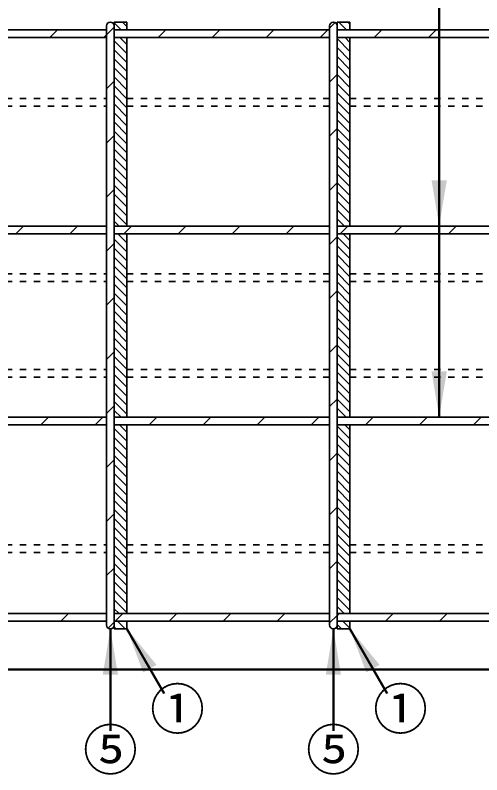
# Model space of a CAD drawing. Units: millimetres, scale not verified. Extents: x 100 to 4105, y 100 to 2870.
# Drawn here: x 3279 to 3645, y 1898 to 2494 of the extents above; entities that cross this region are included whole.
import ezdxf
from ezdxf.enums import TextEntityAlignment as Align

# ---------------------------------------------------------------- set-up
doc = ezdxf.new("R2010")
doc.units = ezdxf.units.MM
doc.header["$LTSCALE"] = 5
doc.linetypes.add('USER1', pattern=[2.2, 1, -1.2])
doc.layers.add('V-nasSTD', color=7, linetype='Continuous', lineweight=35)
doc.styles.add('ＭＳ ゴシック', font='')
doc.styles.get('ＭＳ ゴシック').set_extended_font_data('MS Gothic')

msp = doc.modelspace()

# ---------------------------------------------------------------- hatches: boundary and pattern name
at = {"layer": 'V-nasSTD'}
for points in [[(3617.262, 2364.66), (3611.262, 2328.66), (3605.262, 2364.66)], [(3617.262, 2214.66), (3611.262, 2178.66), (3605.262, 2214.66)], [(3359.262, 1976.66), (3353.262, 2012.66), (3347.262, 1976.66)], [(3389.459, 1984.483), (3366.262, 2012.66), (3379.066, 1978.483)], [(3534.262, 1976.66), (3528.262, 2012.66), (3522.262, 1976.66)], [(3564.459, 1984.483), (3541.262, 2012.66), (3554.066, 1978.483)]]:
    msp.add_hatch(color=256, dxfattribs=at).paths.add_polyline_path(points)

# ---------------------------------------------------------------- linework, layer by layer
at = {"layer": 'V-nasSTD', "lineweight": 50}
for p, q in [((3611.262, 2559.66), (3611.262, 2178.66)), ((3353.262, 1932.71), (3353.262, 2012.66)), ((3395.552, 1961.928), (3366.262, 2012.66)), ((3528.262, 1932.71), (3528.262, 2012.66)), ((3570.552, 1961.928), (3541.262, 2012.66)), ((1933.262, 1980.66), (3933.262, 1980.66))]:
    msp.add_line(p, q, dxfattribs=at)
at = {"layer": 'V-nasSTD'}
for p, q in [((3350.262, 2485.66), (3350.262, 2015.66)), ((3366.262, 2488.66), (3356.262, 2488.66)), ((3356.262, 2488.66), (3366.262, 2488.66)), ((3356.262, 2488.66), (3356.262, 2485.66)), ((3366.262, 2488.66), (3356.262, 2488.66)), ((3356.262, 2488.09), (3361.693, 2482.66)), ((3356.262, 2485.66), (3356.262, 2015.66)), ((3362.764, 2488.66), (3366.262, 2485.161)), ((3366.262, 2488.66), (3366.262, 2482.66)), ((3366.262, 2482.66), (3366.262, 2488.66)), ((3529.626, 2488.332), (3525.262, 2483.968)), ((3525.262, 2485.66), (3525.262, 2015.66)), ((3541.262, 2488.66), (3531.262, 2488.66)), ((3531.262, 2488.66), (3541.262, 2488.66)), ((3531.262, 2488.66), (3531.262, 2485.66)), ((3541.262, 2488.66), (3531.262, 2488.66)), ((3531.262, 2485.66), (3531.262, 2015.66)), ((3532.469, 2488.66), (3538.469, 2482.66)), ((3539.54, 2488.66), (3541.262, 2486.938)), ((3541.262, 2488.66), (3541.262, 2482.66)), ((3541.262, 2482.66), (3541.262, 2488.66)), ((3041.262, 2482.66), (3350.262, 2482.66)), ((3305.822, 2476.66), (3311.822, 2482.66)), ((3356.262, 2484.674), (3350.262, 2478.674)), ((3356.262, 2482.66), (3525.262, 2482.66)), ((3390.675, 2476.66), (3396.675, 2482.66)), ((3433.102, 2476.66), (3439.102, 2482.66)), ((3475.528, 2476.66), (3481.528, 2482.66)), ((3517.954, 2476.66), (3523.954, 2482.66)), ((3531.262, 2482.795), (3531.398, 2482.66)), ((3531.262, 2482.66), (3810.262, 2482.66)), ((3560.381, 2476.66), (3566.381, 2482.66)), ((3602.807, 2476.66), (3608.807, 2482.66)), ((3041.262, 2476.66), (3350.262, 2476.66)), ((3348.249, 2476.66), (3350.262, 2478.674)), ((3356.262, 2476.66), (3525.262, 2476.66)), ((3356.262, 2473.948), (3366.262, 2463.948)), ((3360.621, 2476.66), (3366.262, 2471.019)), ((3366.262, 2476.66), (3366.262, 2328.66)), ((3366.262, 2428.836), (3366.262, 2476.66)), ((3531.262, 2476.66), (3810.262, 2476.66)), ((3531.262, 2475.724), (3541.262, 2465.724)), ((3537.398, 2476.66), (3541.262, 2472.795)), ((3541.262, 2476.66), (3541.262, 2328.66)), ((3541.262, 2428.836), (3541.262, 2476.66)), ((3531.262, 2468.653), (3541.262, 2458.653)), ((3356.262, 2466.877), (3366.262, 2456.877)), ((3531.262, 2461.582), (3541.262, 2451.582)), ((3356.262, 2459.806), (3366.262, 2449.806)), ((3356.262, 2452.734), (3366.262, 2442.734)), ((3531.262, 2454.511), (3541.262, 2444.511)), ((3356.262, 2445.663), (3366.262, 2435.663)), ((3531.262, 2447.542), (3525.262, 2441.542)), ((3531.262, 2447.44), (3541.262, 2437.44)), ((3356.262, 2442.247), (3350.262, 2436.247)), ((3356.262, 2438.592), (3366.262, 2428.592)), ((3531.262, 2440.369), (3541.262, 2430.369)), ((3356.262, 2431.521), (3366.262, 2421.521)), ((3531.262, 2433.298), (3541.262, 2423.298)), ((3366.262, 2422.836), (3366.262, 2428.836)), ((3531.262, 2426.227), (3541.262, 2416.227)), ((3541.262, 2422.836), (3541.262, 2428.836)), ((3356.262, 2424.45), (3366.262, 2414.45)), ((3366.262, 2328.66), (3366.262, 2422.836)), ((3541.262, 2328.66), (3541.262, 2422.836)), ((3356.262, 2417.379), (3366.262, 2407.379)), ((3531.262, 2419.156), (3541.262, 2409.156)), ((3356.262, 2410.308), (3366.262, 2400.308)), ((3531.262, 2412.085), (3541.262, 2402.085)), ((3356.262, 2403.237), (3366.262, 2393.237)), ((3531.262, 2405.115), (3525.262, 2399.115)), ((3531.262, 2405.014), (3541.262, 2395.014)), ((3356.262, 2399.821), (3350.262, 2393.821)), ((3356.262, 2396.166), (3366.262, 2386.166)), ((3531.262, 2397.943), (3541.262, 2387.943)), ((3531.262, 2390.872), (3541.262, 2380.872)), ((3356.262, 2389.095), (3366.262, 2379.095)), ((3531.262, 2383.8), (3541.262, 2373.8)), ((3356.262, 2382.024), (3366.262, 2372.024)), ((3356.262, 2374.953), (3366.262, 2364.953)), ((3531.262, 2376.729), (3541.262, 2366.729)), ((3356.262, 2367.882), (3366.262, 2357.882)), ((3531.262, 2369.658), (3541.262, 2359.658)), ((3356.262, 2360.811), (3366.262, 2350.811)), ((3531.262, 2362.689), (3525.262, 2356.689)), ((3531.262, 2362.587), (3541.262, 2352.587)), ((3356.262, 2357.394), (3350.262, 2351.394)), ((3531.262, 2355.516), (3541.262, 2345.516)), ((3356.262, 2353.74), (3366.262, 2343.74)), ((3531.262, 2348.445), (3541.262, 2338.445)), ((3356.262, 2346.668), (3366.262, 2336.668)), ((3356.262, 2339.597), (3366.262, 2329.597)), ((3531.262, 2341.374), (3541.262, 2331.374)), ((3356.262, 2332.526), (3360.129, 2328.66)), ((3531.262, 2334.303), (3536.906, 2328.66)), ((3041.262, 2328.66), (3350.262, 2328.66)), ((3279.102, 2322.66), (3285.102, 2328.66)), ((3321.528, 2322.66), (3327.528, 2328.66)), ((3356.262, 2328.66), (3525.262, 2328.66)), ((3363.954, 2322.66), (3369.954, 2328.66)), ((3406.381, 2322.66), (3412.381, 2328.66)), ((3448.807, 2322.66), (3454.807, 2328.66)), ((3491.234, 2322.66), (3497.234, 2328.66)), ((3531.262, 2328.66), (3810.262, 2328.66)), ((3539.66, 2328.66), (3533.66, 2322.66)), ((3576.086, 2322.66), (3582.086, 2328.66)), ((3618.513, 2322.66), (3624.513, 2328.66)), ((3041.262, 2322.66), (3350.262, 2322.66)), ((3356.262, 2322.66), (3525.262, 2322.66)), ((3356.262, 2318.384), (3366.262, 2308.384)), ((3359.058, 2322.66), (3366.262, 2315.455)), ((3366.129, 2322.66), (3366.262, 2322.526)), ((3366.262, 2322.66), (3366.262, 2178.66)), ((3366.262, 2291.16), (3366.262, 2322.66)), ((3531.262, 2320.262), (3525.262, 2314.262)), ((3531.262, 2322.66), (3810.262, 2322.66)), ((3531.262, 2320.161), (3541.262, 2310.161)), ((3535.835, 2322.66), (3541.262, 2317.232)), ((3541.262, 2322.66), (3541.262, 2178.66)), ((3541.262, 2291.16), (3541.262, 2322.66)), ((3356.262, 2314.968), (3350.262, 2308.968)), ((3531.262, 2313.09), (3541.262, 2303.09)), ((3356.262, 2311.313), (3366.262, 2301.313)), ((3356.262, 2304.242), (3366.262, 2294.242)), ((3531.262, 2306.019), (3541.262, 2296.019)), ((3356.262, 2297.171), (3366.262, 2287.171)), ((3531.262, 2298.948), (3541.262, 2288.948)), ((3356.262, 2290.1), (3366.262, 2280.1)), ((3366.262, 2285.16), (3366.262, 2291.16)), ((3531.262, 2291.877), (3541.262, 2281.877)), ((3541.262, 2285.16), (3541.262, 2291.16)), ((3356.262, 2283.029), (3366.262, 2273.029)), ((3366.262, 2216.16), (3366.262, 2285.16)), ((3531.262, 2284.806), (3541.262, 2274.806)), ((3541.262, 2216.16), (3541.262, 2285.16)), ((3531.262, 2277.836), (3525.262, 2271.836)), ((3531.262, 2277.734), (3541.262, 2267.734)), ((3356.262, 2272.542), (3350.262, 2266.542)), ((3356.262, 2275.958), (3366.262, 2265.958)), ((3531.262, 2270.663), (3541.262, 2260.663)), ((3356.262, 2268.887), (3366.262, 2258.887)), ((3356.262, 2261.816), (3366.262, 2251.816)), ((3531.262, 2263.592), (3541.262, 2253.592)), ((3356.262, 2254.745), (3366.262, 2244.745)), ((3531.262, 2256.521), (3541.262, 2246.521)), ((3356.262, 2247.674), (3366.262, 2237.674)), ((3531.262, 2249.45), (3541.262, 2239.45)), ((3531.262, 2242.379), (3541.262, 2232.379)), ((3356.262, 2240.602), (3366.262, 2230.602)), ((3531.262, 2235.409), (3525.262, 2229.409)), ((3531.262, 2235.308), (3541.262, 2225.308)), ((3356.262, 2230.115), (3350.262, 2224.115)), ((3356.262, 2233.531), (3366.262, 2223.531)), ((3356.262, 2226.46), (3366.262, 2216.46)), ((3531.262, 2228.237), (3541.262, 2218.237)), ((3356.262, 2219.389), (3366.262, 2209.389)), ((3531.262, 2221.166), (3541.262, 2211.166)), ((3356.262, 2212.318), (3366.262, 2202.318)), ((3366.262, 2210.16), (3366.262, 2216.16)), ((3531.262, 2214.095), (3541.262, 2204.095)), ((3541.262, 2210.16), (3541.262, 2216.16)), ((3356.262, 2205.247), (3366.262, 2195.247)), ((3366.262, 2178.66), (3366.262, 2210.16)), ((3531.262, 2207.024), (3541.262, 2197.024)), ((3541.262, 2178.66), (3541.262, 2210.16)), ((3531.262, 2199.953), (3541.262, 2189.953)), ((3356.262, 2198.176), (3366.262, 2188.176)), ((3356.262, 2187.689), (3350.262, 2181.689)), ((3356.262, 2191.105), (3366.262, 2181.105)), ((3531.262, 2192.983), (3525.262, 2186.983)), ((3531.262, 2192.882), (3541.262, 2182.882)), ((3356.262, 2184.034), (3361.637, 2178.66)), ((3531.262, 2185.811), (3538.413, 2178.66)), ((3041.262, 2178.66), (3350.262, 2178.66)), ((3298.807, 2172.66), (3304.807, 2178.66)), ((3341.234, 2172.66), (3347.234, 2178.66)), ((3356.262, 2178.66), (3525.262, 2178.66)), ((3383.66, 2172.66), (3389.66, 2178.66)), ((3426.086, 2172.66), (3432.086, 2178.66)), ((3468.513, 2172.66), (3474.513, 2178.66)), ((3510.939, 2172.66), (3516.939, 2178.66)), ((3531.262, 2178.66), (3810.262, 2178.66)), ((3553.366, 2172.66), (3559.366, 2178.66)), ((3595.792, 2172.66), (3601.792, 2178.66)), ((3638.218, 2172.66), (3644.218, 2178.66)), ((3041.262, 2172.66), (3350.262, 2172.66)), ((3356.262, 2172.66), (3525.262, 2172.66)), ((3356.262, 2169.892), (3366.262, 2159.892)), ((3360.566, 2172.66), (3366.262, 2166.963)), ((3366.262, 2172.66), (3366.262, 2024.66)), ((3366.262, 2078.483), (3366.262, 2172.66)), ((3531.262, 2172.66), (3810.262, 2172.66)), ((3531.262, 2171.668), (3541.262, 2161.668)), ((3537.342, 2172.66), (3541.262, 2168.74)), ((3541.262, 2172.66), (3541.262, 2024.66)), ((3541.262, 2078.483), (3541.262, 2172.66)), ((3531.262, 2164.597), (3541.262, 2154.597)), ((3356.262, 2162.821), (3366.262, 2152.821)), ((3531.262, 2157.526), (3541.262, 2147.526)), ((3356.262, 2155.75), (3366.262, 2145.75)), ((3356.262, 2148.679), (3366.262, 2138.679)), ((3531.262, 2150.557), (3525.262, 2144.557)), ((3531.262, 2150.455), (3541.262, 2140.455)), ((3356.262, 2145.262), (3350.262, 2139.262)), ((3356.262, 2141.607), (3366.262, 2131.607)), ((3531.262, 2143.384), (3541.262, 2133.384)), ((3356.262, 2134.536), (3366.262, 2124.536)), ((3531.262, 2136.313), (3541.262, 2126.313)), ((3356.262, 2127.465), (3366.262, 2117.465)), ((3531.262, 2129.242), (3541.262, 2119.242)), ((3531.262, 2122.171), (3541.262, 2112.171)), ((3356.262, 2120.394), (3366.262, 2110.394)), ((3356.262, 2113.323), (3366.262, 2103.323)), ((3531.262, 2115.1), (3541.262, 2105.1)), ((3356.262, 2106.252), (3366.262, 2096.252)), ((3531.262, 2108.13), (3525.262, 2102.13)), ((3531.262, 2108.029), (3541.262, 2098.029)), ((3356.262, 2102.836), (3350.262, 2096.836)), ((3356.262, 2099.181), (3366.262, 2089.181)), ((3531.262, 2100.958), (3541.262, 2090.958)), ((3356.262, 2092.11), (3366.262, 2082.11)), ((3531.262, 2093.887), (3541.262, 2083.887)), ((3531.262, 2086.816), (3541.262, 2076.816)), ((3356.262, 2085.039), (3366.262, 2075.039)), ((3356.262, 2077.968), (3366.262, 2067.968)), ((3366.262, 2072.483), (3366.262, 2078.483)), ((3531.262, 2079.745), (3541.262, 2069.745)), ((3541.262, 2072.483), (3541.262, 2078.483)), ((3356.262, 2070.897), (3366.262, 2060.897)), ((3366.262, 2024.66), (3366.262, 2072.483)), ((3531.262, 2072.674), (3541.262, 2062.674)), ((3541.262, 2024.66), (3541.262, 2072.483)), ((3356.262, 2063.826), (3366.262, 2053.826)), ((3531.262, 2065.704), (3525.262, 2059.704)), ((3531.262, 2065.602), (3541.262, 2055.602)), ((3356.262, 2060.409), (3350.262, 2054.409)), ((3356.262, 2056.755), (3366.262, 2046.755)), ((3531.262, 2058.531), (3541.262, 2048.531)), ((3531.262, 2051.46), (3541.262, 2041.46)), ((3356.262, 2049.684), (3366.262, 2039.684)), ((3531.262, 2044.389), (3541.262, 2034.389)), ((3356.262, 2042.613), (3366.262, 2032.613)), ((3356.262, 2035.541), (3366.262, 2025.541)), ((3531.262, 2037.318), (3541.262, 2027.318)), ((3356.262, 2028.47), (3360.073, 2024.66)), ((3531.262, 2030.247), (3536.85, 2024.66)), ((3041.262, 2024.66), (3350.262, 2024.66)), ((3314.513, 2018.66), (3320.513, 2024.66)), ((3356.262, 2024.66), (3525.262, 2024.66)), ((3362.939, 2024.66), (3356.939, 2018.66)), ((3399.366, 2018.66), (3405.366, 2024.66)), ((3441.792, 2018.66), (3447.792, 2024.66)), ((3484.218, 2018.66), (3490.218, 2024.66)), ((3531.262, 2023.277), (3525.262, 2017.277)), ((3531.262, 2024.66), (3810.262, 2024.66)), ((3532.645, 2024.66), (3531.262, 2023.277)), ((3569.071, 2018.66), (3575.071, 2024.66)), ((3611.498, 2018.66), (3617.498, 2024.66)), ((3041.262, 2018.66), (3350.262, 2018.66)), ((3356.262, 2017.983), (3351.507, 2013.227)), ((3356.262, 2018.66), (3525.262, 2018.66)), ((3356.262, 2015.66), (3356.262, 2012.66)), ((3356.262, 2014.328), (3357.931, 2012.66)), ((3359.002, 2018.66), (3365.002, 2012.66)), ((3366.073, 2018.66), (3366.262, 2018.47)), ((3366.262, 2018.66), (3366.262, 2012.66)), ((3366.262, 2012.66), (3366.262, 2018.66)), ((3531.262, 2018.66), (3810.262, 2018.66)), ((3531.262, 2016.105), (3534.708, 2012.66)), ((3531.262, 2015.66), (3531.262, 2012.66)), ((3535.779, 2018.66), (3541.262, 2013.176)), ((3541.262, 2018.66), (3541.262, 2012.66)), ((3541.262, 2012.66), (3541.262, 2018.66)), ((3356.262, 2012.66), (3366.262, 2012.66)), ((3356.262, 2012.66), (3366.262, 2012.66)), ((3356.262, 2012.66), (3366.262, 2012.66)), ((3531.262, 2012.66), (3541.262, 2012.66)), ((3531.262, 2012.66), (3541.262, 2012.66)), ((3531.262, 2012.66), (3541.262, 2012.66))]:
    msp.add_line(p, q, dxfattribs=at)
at = {"layer": 'V-nasSTD', "linetype": 'USER1'}
for p, q in [((3051.262, 2428.836), (3350.262, 2428.836)), ((3366.262, 2428.836), (3525.262, 2428.836)), ((3541.262, 2428.836), (3810.262, 2428.836)), ((3051.262, 2422.836), (3350.262, 2422.836)), ((3366.262, 2422.836), (3525.262, 2422.836)), ((3541.262, 2422.836), (3810.262, 2422.836)), ((3051.262, 2291.16), (3350.262, 2291.16)), ((3366.262, 2291.16), (3525.262, 2291.16)), ((3541.262, 2291.16), (3810.262, 2291.16)), ((3051.262, 2285.16), (3350.262, 2285.16)), ((3366.262, 2285.16), (3525.262, 2285.16)), ((3541.262, 2285.16), (3810.262, 2285.16)), ((3051.262, 2216.16), (3350.262, 2216.16)), ((3366.262, 2216.16), (3525.262, 2216.16)), ((3541.262, 2216.16), (3810.262, 2216.16)), ((3051.262, 2210.16), (3350.262, 2210.16)), ((3366.262, 2210.16), (3525.262, 2210.16)), ((3541.262, 2210.16), (3810.262, 2210.16)), ((3051.262, 2078.483), (3350.262, 2078.483)), ((3366.262, 2078.483), (3525.262, 2078.483)), ((3541.262, 2078.483), (3810.262, 2078.483)), ((3051.262, 2072.483), (3350.262, 2072.483)), ((3366.262, 2072.483), (3525.262, 2072.483)), ((3541.262, 2072.483), (3810.262, 2072.483))]:
    msp.add_line(p, q, dxfattribs=at)
at = {"layer": 'V-nasSTD'}
for centre, start, end in [((3353.262, 2485.66), 0, 180), ((3528.262, 2485.66), 0, 180), ((3353.262, 2015.66), 180, 0), ((3528.262, 2015.66), 180, 0)]:
    msp.add_arc(centre, 3, start, end, dxfattribs=at)

# ---------------------------------------------------------------- texts
at = {"layer": 'V-nasSTD', "style": 'ＭＳ ゴシック'}
for s, p in [('①', (3384.316, 1965.579)), ('①', (3559.316, 1965.579)), ('⑤', (3331.699, 1933.56)), ('⑤', (3506.699, 1933.56))]:
    msp.add_text(s, height=31.67, dxfattribs=at).set_placement(p, align=Align.TOP_LEFT)

doc.saveas('drawing.dxf')
